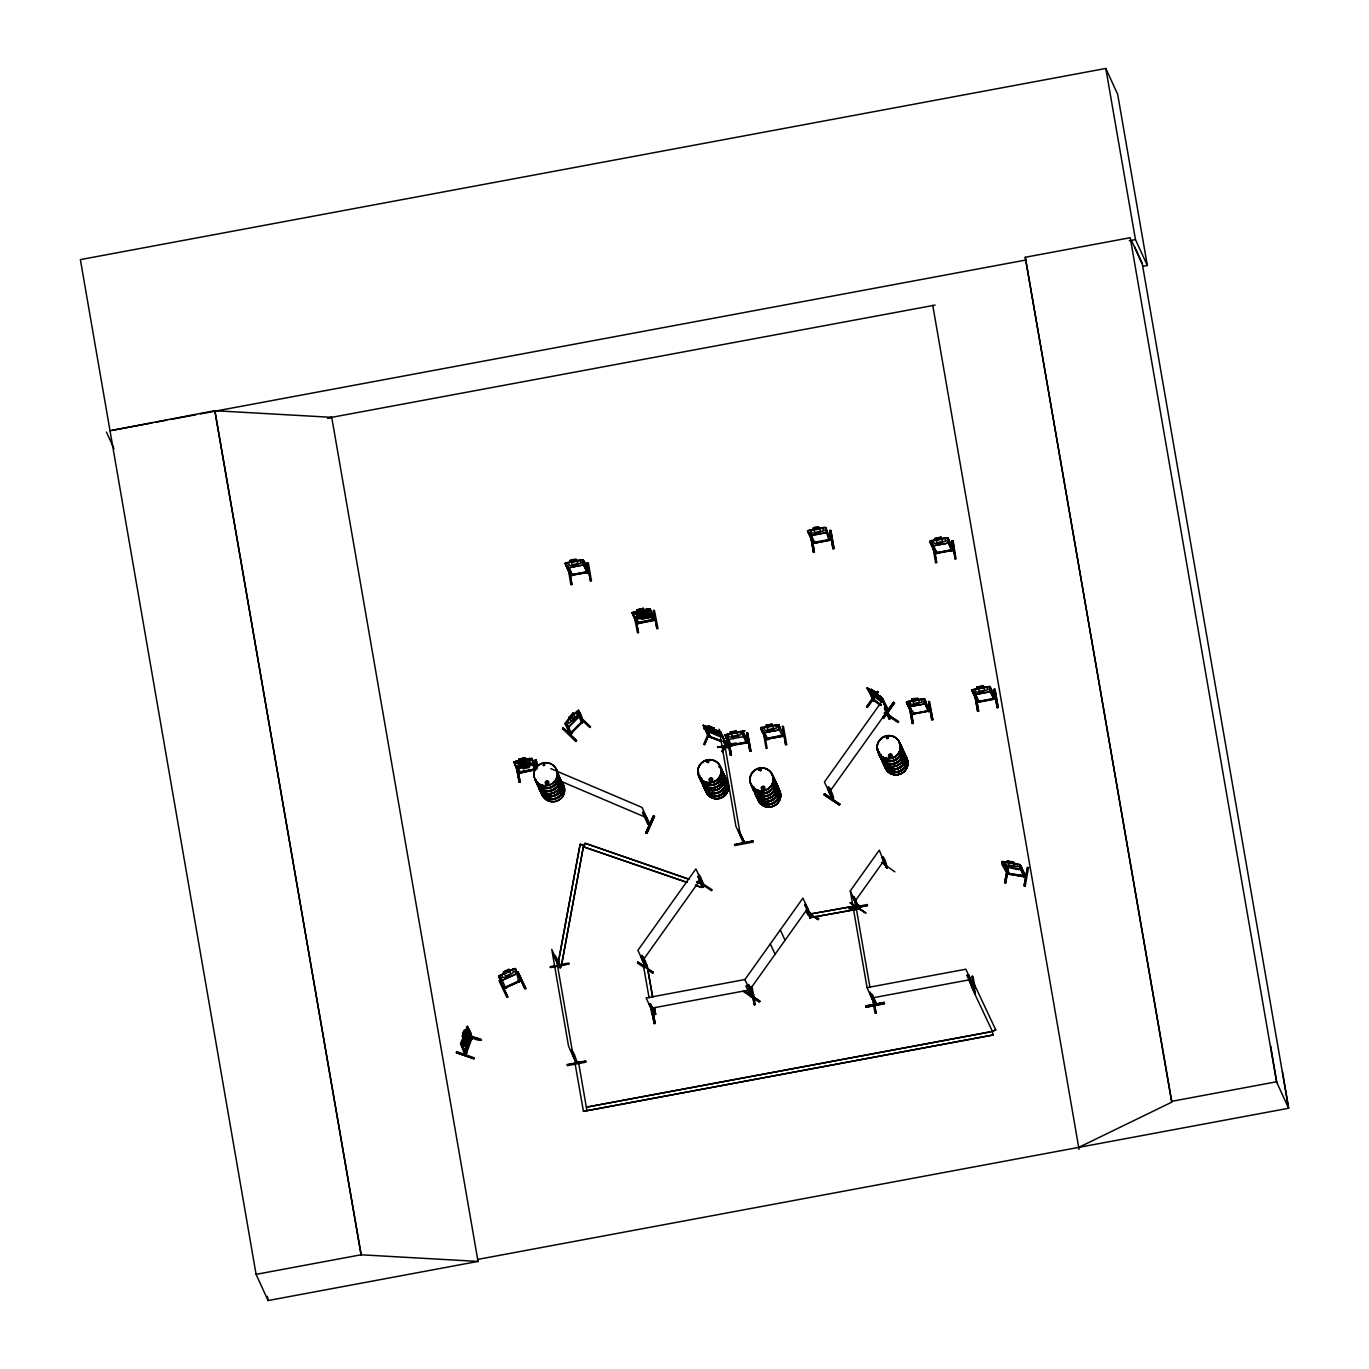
<?xml version="1.0" encoding="UTF-8"?>
<svg xmlns="http://www.w3.org/2000/svg" width="1369" height="1369" viewBox="0 0 1369 1369"><rect width="100%" height="100%" fill="white"/><g stroke="black" fill="none" stroke-linecap="round" stroke-linejoin="round"><path stroke-width="1.5" d="M559.168 965.898C563.018 964.905 545.923 942.437 559.699 967.695C557.115 963.947 562.163 968.961 559.51 967.318M575.938 1062.669L575.63 1060.872L576.674 1061.026M576.332 1060.684L576.794 1062.276M727.658 746.875L726.905 747.714L726.511 745.403M743.145 841.285C745.01 840.925 731.405 816.814 743.846 840.96M858.842 908.451L857.815 908.657L858.722 908.879M857.969 908.759L858.928 908.862M874.192 1002.108L875.167 1002.707L871.813 995.503M465.871 1038.797L466.093 1038.113M463.92 1049.527L465.374 1048.894L470.166 1035.683L470.166 1032.294M470.696 1036.846L470.885 1033.509L467.462 1026.374L466.299 1027.999M471.09 1033.578C467.154 1041.484 495.954 1042.117 471.09 1037.035M468.814 1033.133L468.848 1029.745M850.371 902.719L865.807 912.986L856.994 907.596M515.891 970.005L514.624 971.306C519.587 975.258 516.763 984.893 520.648 979.913M456.356 1052.727L456.63 1051.546L474.341 1057.843L473.965 1058.819L456.356 1052.727L473.965 1058.767M872.772 700.209L874.415 701.116L868.494 689.172M886.137 708.92L888.43 709.707L882.115 698.395L886.393 709.433M886.701 708.663L888.173 709.193M468.934 1039.499L469.499 1035.597L468.42 1033.219L467.171 1035.666L465.734 1032.876L463.834 1038.695M649.128 998.001L643.516 966.138L647.109 965.47L646.065 967.37M646.852 965.607C647.417 968.858 645.569 963.862 647.024 965.556M704.111 886.205C693.741 856.908 700.141 893.067 704.162 885.777C704.077 888.43 700.723 886.479 703.341 885.195M466.555 1052.983C463.526 1055.636 464.023 1050.93 460.549 1044.153L461.747 1042.784L463.321 1046.241M472.459 1037.634L471.809 1039.208L470.816 1038.404L465.289 1054.524L466.435 1052.71M472.288 1037.257L465.905 1054.729L466.47 1052.744M470.885 1038.575L471.963 1039.105L471.107 1039.02M466.812 1035.717L467.411 1031.832L466.333 1029.454L465.066 1031.884L464.331 1030.309L464.912 1031.593M557.594 965.778L580.131 844.262L583.724 844.827L561.324 966.685L557.594 965.778L561.324 966.685M558.518 961.911L580.131 844.262M561.187 966.36L583.724 844.827M1002.125 861.905L1008.029 862.282L1007.447 860.998M1005.941 866.851C993.038 860.93 1018.194 871.608 1020.162 869.195L1021.702 868.066L1020.008 869.127M1008.645 866.44L1005.513 882.783M1005.685 882.851L1004.675 882.663L1007.806 866.474L1004.658 882.68L1005.685 882.851L1008.748 866.663M1007.362 872.96L1009.347 873.388L1007.379 874.158M1019.939 864.626L1025.621 877.05L1007.344 873.867L1009.483 873.662M1013.248 862.111L1007.225 860.93L1007.995 862.47L1005.154 862.402L1006.249 864.78L1009.74 866.303L1017.954 866.697L1016.876 864.318L1013.642 863.394L1013.094 861.922M1013.864 863.189L1013.282 861.922M1020.162 869.195L1005.975 866.663M1025.689 877.187L1023.636 876.468L1023.944 875.595L1025.946 876.451L1021 866.047L1019.221 866.406L1024.132 876.896M1023.807 876.844L1023.978 875.715L1025.775 876.074M1023.961 876.776L1020.915 869.229M1025.176 886.034L1024.063 885.657L1027.554 867.45L1028.632 867.809L1027.503 867.433L1024.166 885.88L1025.193 886.034L1028.53 867.775M467.65 1030.566L468.797 1028.923L462.363 1046.104M465.032 1040.97L463.27 1047.371L468.557 1031.85M461.37 1041.159L461.028 1043.554L467.462 1026.374M858.962 907.356L853.657 896.49L853.469 898.817L858.243 909.375M887.334 866.731L886.975 867.895L886.753 866.457M887.3 866.953C887.642 871.249 884.768 854.016 881.687 857.165L886.376 867.604L886.975 866.748M464.998 1053.89L465.888 1054.198M544.383 763.919L543.236 765.528M543.596 764.296L544.246 765.339M545.837 782.64L547.549 781.545M548.182 783.136L547.292 783.872M707.123 761.284L706.969 762.276M708.731 761.404L708.56 762.601L707.157 762.396M712.205 779.697L711.196 780.929M758.991 770.08L760.12 769.156L761.044 770.234M760.308 769.754L759.521 770.131L760.377 769.207M759.436 770.268L760.36 770.542L760.154 769.481M761.831 787.928L762.259 786.987M887.044 737.207L887.437 738.37L887.009 737.463M886.256 737.566L887.814 737.07L888.053 738.473M891.373 755.756L890.141 756.92M464.313 1039.755L463.475 1043.041L464.57 1045.437M463.937 1038.541L465.477 1046.703L466.983 1044.855M644.234 967.626L637.389 963.023L637.886 961.996L653.372 972.503L637.834 962.082M653.218 972.366L652.773 973.342L647.691 969.817M744.377 991.156L743.897 991.909L759.282 1002.194L759.778 1001.133L744.36 990.865L759.778 1001.133M759.761 1001.441L744.394 991.105M839.779 803.997L839.3 805.023L823.916 794.722L824.514 793.883M839.745 804.356L824.395 793.695L839.899 804.168M839.3 805.006L823.95 794.636M463.064 1037.223L462.174 1040.508L463.27 1042.887L464.81 1041.056M503.758 987.853C508.19 987.169 503.552 988.042 503.843 987.597M505.743 987.631L504.032 988.435M520.922 980.495L505.794 987.734M743.162 840.891L743.196 842.448M518.252 772.253L520.066 771.705L518.731 773.211L520.596 772.835L517.91 767.068M534.817 769.224L536.443 768.693M636.482 622.827L638.707 622.775L636.653 623.203M638.604 623.528L653.612 620.533L652.927 619.301L654.947 618.993M578.916 716.483L579.806 713.797M579.053 716.62L580.097 713.814M568.991 726.631L566.817 726.717L568.939 726.819L579.446 715.919L568.939 719.307M571.523 733.356C564.593 736.436 583.143 723.756 582.818 720.539M581.722 722.062C584.323 722.319 579.087 706.746 577.359 712.325L582.321 722.627L581.551 721.668M653.304 1013.659C659.071 1012.324 650.207 1015.849 655.648 1014.275M783.907 735.581C780.142 738.25 783.342 733.356 783.547 735.221M750.588 995.947L747.56 988.863M874.209 1003.34L876.434 1003.323M570.103 574.775L571.951 574.261L572.447 575.391L570.462 575.87L565.722 564.747M580.815 559.887L583.228 559.87C589.252 566.698 584.255 575.356 588.807 571.694M812.638 542.466L814.606 542.432M812.81 542.843L814.504 542.124L812.998 543.561L807.522 530.967L809.37 530.179M826.397 529.05L824.84 529.991C829.597 536.751 826.859 541.422 831.342 539.386L813.186 543.493M934.805 552.7C940.178 552.939 934.137 551.365 933.675 545.82M934.976 553.076L951.814 549.842L948.477 543.065M951.438 550.013L953.509 549.636M911.48 713.591C918.051 714.396 908.297 709.193 908.879 703.871L907.219 704.179L908.776 703.238M911.651 713.968L928.165 710.785M976.833 701.407L978.818 700.928L978.972 702.057L974.232 691.687L972.452 691.379M977.004 701.784L993.843 698.549M467.856 1030.515L462.808 1043.811M466.983 1035.597L469.327 1030.087M465.34 1049.082L470.234 1035.597M470.953 1036.812L466.059 1050.297L464.844 1050.793M464.331 1030.309L462.192 1036.025C463.184 1039.738 462.003 1031.233 464.536 1030.378M466.966 1028.855C467.513 1024.423 465.614 1031.182 468.557 1032.312M461.747 1042.784L460.549 1044.153M464.348 1040.029L466.35 1034.69L465.255 1032.312L463.252 1037.651L465.152 1041.176M465.819 1052.487L470.919 1038.934M480.878 1040.406L481.238 1039.447L469.447 1035.443M685.561 882.03L584.067 847L585.179 843.287L688.675 879.001M695.503 885.469L701.476 887.54L702.605 883.826L696.633 881.756M562.556 728.838L563.207 727.88L576.503 740.646L575.87 741.604L562.608 728.736L563.172 727.897L576.606 740.869M703.358 725.365L704.967 725.878L703.358 725.365L708.013 736.128M714.327 729.352C737.754 739.482 692.748 720.744 705.172 726.717L709.912 737.087L710.169 736.077M704.864 725.81L709.022 727.264L708.44 725.981M708.235 725.878L713.916 728.12L708.235 725.878L708.954 727.452L706.301 726.751L707.397 729.129L718.366 733.476L717.288 731.097L714.242 729.54M707.243 730.738L720.59 736.009M710.323 731.337L704.641 744.668L703.683 744.291L709.433 730.96M704.47 744.565L710.237 731.114M708.492 736.625L721.754 740.851M709.741 736.693L708.509 735.444M708.184 736.077L710.34 736.556L705.411 726.118M707.294 730.943C694.973 722.627 717.082 737.172 720.505 736.197L706.661 730.55L718.177 730.841M719.238 731.576L720.796 732.193L718.982 732.175M727.059 747.799L721.942 735.512L720.436 735.923M727.863 738.25L721.942 751.513M725.262 746.122L727.692 740.407M721.857 751.29L722.918 751.889L727.778 740.458M720.248 732.432L718.075 731.132M645.193 966.617L646.322 965.248M704.025 886.154L695.897 868.904L637.886 950.343L645.381 966.428M645.946 967.524C637.218 952.91 642.694 951.369 646.835 965.812M703.461 885.041L702.4 886.376M703.906 885.64L702.348 886.496M890.517 717.065L888.909 718.263L889.867 717.356L882.423 700.586L824.429 782.007L832.472 799.205C836.048 795.509 829.238 798.486 832.78 798.931M833.533 797.87L832.592 799.051C823.419 783.376 829.717 784.283 833.396 797.288M753.395 994.544L751.855 995.485L752.95 993.945M751.975 995.588L752.693 993.997L753.532 994.459M888.755 718.246L889.884 716.877M890.637 717.869L889.61 719.17L888.943 718.041M890.552 717.818L885.298 706.883L884.34 708.269L888.96 718.793L890.586 717.613L889.61 718.999L888.789 718.417M808.908 915.211L809.678 916.152L810.722 914.783M647.982 824.309C632.341 793.079 656.127 831.873 647.537 823.608M646.852 833.362L654.485 816.335L646.87 833.396L645.826 832.78L653.475 815.753L654.519 816.369M645.86 832.797L653.561 815.804L645.928 832.814M466.264 1034.399L467.496 1031.952M809.849 914.047L808.737 915.331L810.602 915.057M544.879 765.134L543.476 765.596M707.465 761.267L707.978 762.328L708.03 761.164M759.076 770.285L760.873 770.422M760.856 770.73L760.548 769.361M887.095 738.319L886.684 737.446L887.249 738.319M887.625 738.182L887.317 737.292M889.405 755.192L888.994 755.585M891.236 756.424L891.407 755.123M465.46 1052.693L461.131 1042.579M518.44 772.219L536.682 768.83M520.425 772.458L518.56 772.835M520.357 772.955L520.288 771.825M636.688 622.792L638.279 622.382L638.638 623.443L636.79 623.836L631.982 612.627L638.057 610.916M638.741 623.562L638.536 622.399L652.945 619.524M653.201 620.003L654.724 619.883M636.807 623.408L655.238 619.986L650.138 608.846L647.742 608.897L650.172 609.034C646.134 609.376 652.209 623.751 654.741 619.028M731.645 745.917L731.183 744.685M731.2 744.77L746.687 743.145L746.225 741.912L748.141 741.912M748.159 742.255L730.019 746.156L725.159 735.17L726.819 734.845M781.802 735.461L767.41 738.233C768.454 740.561 762.892 739.174 767.102 738.935M782.11 735.701L777.472 725.946L779.029 725.005M767.119 739.02L784.095 735.974L778.79 724.697L772.356 725.69L775.59 725.553L776.685 727.949L768.454 730.67L764.963 730.259L763.868 727.88L766.708 726.853M654.399 1007.533L654.947 1013.248M752.591 995.793L750.794 996.221M874.397 1003.289C878.932 1002.159 873.952 1005.479 874.517 1003.922M874.586 1003.682L869.828 993.295M969.235 980.204L971.442 985.868M966.942 975.207L968.619 974.882L967.062 975.84L971.802 986.21L973.496 985.475M565.842 565.363L567.502 565.055L572.276 575.014M588.499 572.054L572.328 575.117M588.91 572.328L570.479 575.425M814.812 542.706L814.709 542.073M825.558 527.63L831.086 540.19M934.993 552.665L935.506 553.829L937.063 553.487M936.978 552.956L934.993 553.418M911.686 713.557L911.994 714.721L913.739 714.361M913.653 713.831L911.668 714.293L930.116 710.768L913.705 713.933M977.021 701.373L977.534 702.537L979.075 702.177M978.989 701.647L977.004 702.126M995.349 697.95C990.762 700.74 997.214 699.576 989.941 686.502L983.472 687.272M515.565 974.215L516.969 971.836L524.875 988.897L525.833 988.452L517.995 971.802L517.037 972.264M515.719 974.198L502.474 980.204L515.719 974.198L517.037 972.007M576.743 711.572L578.522 710.374L573.953 714.276L573.217 712.855L565.26 723.294L570.531 734.486M569.761 733.527L571.506 733.014M569.932 733.904L582.852 721.052M566.304 722.541L565.106 723.739L570.188 734.691L571.677 733.39M582.03 722.336L583.451 721.36M582.39 722.695L583.468 721.531M858.893 909.256L854.188 896.849M887.18 867.912L882.714 856.823M858.414 907.63L858.021 906.449M641.308 956.999L642.283 955.613M698.327 876.947L699.302 875.561M697.694 881.448L711.589 890.74L712.188 889.884L698.447 880.78M827.834 788.681L828.81 787.295M889.508 719.153L884.87 708.629L885.846 707.243M828.279 786.935C832.301 787.723 831.359 802.046 833.139 797.134M832.301 798.829L833.036 797.306M884.22 713.112L898.132 722.421L898.731 721.566L884.99 712.462M804.835 905.799C803.997 899.69 808.839 918.907 809.695 915.741M752.026 995.862L753.121 994.322M750.948 996.307L753.532 994.835L750.537 989.102M809.592 916.169C811.458 913.517 807.18 918.531 806.598 910.436M805.691 911.292L818.097 919.592L818.696 918.736L815.274 916.443M642.643 960.713L700.637 879.274M882.509 701.476L883.912 701.339L882.646 701.595C880.421 703.837 856.994 680.427 872.275 690.797M868.716 691.277L870.941 693.638M872.087 690.643L871.505 689.36L876.519 692.765M870.838 693.604L882.646 701.595M878.333 692.064L877.478 691.482L866.611 706.746L867.467 707.328L878.333 692.064L867.244 707.157M877.546 691.499L866.663 706.78M881.106 705.463L873.011 698.994L881.482 704.932M874.261 701.014L874.363 699.918M886.599 709.484L882.064 697.968L876.964 693.98M882.338 697.899L880.318 696.239M883.501 699.337L881.739 698.926M829.169 792.377L893.598 702.263L894.505 703.016L883.638 718.297L882.902 717.767L893.598 702.263L882.783 717.715M883.604 718.263L894.505 703.016M653.68 1014.309L646.151 997.967L744.924 979.537L802.936 898.115L810.499 914.235M807.676 908.486L749.682 989.924L650.891 1008.337M874.5 1004.333L867.056 987.631L850.286 890.877L879.292 850.166L886.376 867.604M884.032 860.536L855.043 901.247L869.982 987.477M569.726 718.52L567.741 721.121L568.837 723.499L575.579 718.297L577.29 715.097L576.195 712.719L573.816 714.464L573.098 713.044M1007.464 873.422L1023.772 875.835M898.047 722.165L884.425 712.958M818.645 918.787L815.222 916.494M559.391 966.069L551.758 949.384L568.529 1046.138L576.195 1063.011C564.233 1035.974 578.762 1059.555 575.545 1061.026M560.332 967.575L559.87 965.556M857.867 907.63L858.739 907.39M858.859 909.067L858.26 906.757M874.346 1002.741L875.031 1002.142M633.145 615.417L634.771 613.534M633.351 615.383L634.805 613.723L648.735 610.814M514.864 764.655L516.37 762.944L530.573 759.983L533.02 760.856M514.915 764.86L516.524 762.961M650.087 614.151L651.712 612.268M531.839 763.577L533.294 761.934M742.939 736.471L744.394 734.828M742.973 736.659L744.599 734.794M778.687 729.797L780.142 728.171M762.157 731.731L764.775 732.757L778.893 730.002L780.347 728.137M583.126 564.952L584.58 563.326M583.16 565.14L584.82 563.498M825.695 532.832L827.355 531.189M947.861 543.082L949.487 541.234L948.015 543.099L933.761 545.752L948.015 543.099M924.537 703.957L926.18 702.126L924.605 698.686L918.137 699.456M924.708 703.974L910.402 706.438L924.708 703.974L926.18 702.126M646.151 966.942L645.244 966.788M809.575 914.098L808.839 915.159M750.708 996.581L750.571 995.366L752.659 995.793M710.083 779.132L711.401 778.704L710.169 778.756M762.978 789.263L764.176 787.723M887.951 738.387L886.65 738.627M889.251 755.055L890.415 754.507M571.078 732.501L581.38 722.13M570.325 734.554L583.28 720.984M576.503 740.646L563.104 728.257M589.765 727.315L590.604 726.785L580.182 716.894M569.145 717.253L573.235 713.198M576.777 711.469L565.26 723.294L567.108 726.699M569.932 718.947L574.022 714.892L575.134 717.305L571.01 721.326L569.966 718.982M520.066 781.973L517.277 767.752M727.11 737.018L730.379 755.14L731.405 754.952L728.65 740.68M813.494 552.374L810.688 536.254L813.408 552.426L814.435 552.22L811.201 533.876L814.298 552.015M933.59 546.163L936.601 562.471L935.575 562.659L932.854 546.488M913.106 723.345L912.25 723.534L909.102 705.394L912.336 723.499M589.971 727.367L578.112 716.021M1007.498 873.08L1002.159 861.717M1009.141 874.415L1004.47 863.993L1002.793 863.719L1004.589 863.36M1025.552 877.101L1023.841 876.468M500.284 975.036L498.607 976.319L503.929 988.589M498.881 976.439L513.307 969.081L509.679 970.775L509.011 969.32L503.416 971.956L503.997 973.239M576.674 1062.498L576.041 1062.926M504.066 988.059L520.819 980.29M858.534 907.921L858.158 906.466L857.987 909.033M544.178 765.168L543.39 764.689M707.243 761.078L708.697 761.181M762.293 787.072L763.543 786.833M889.491 754.815L891.185 755.089M499.719 980.375L507.796 996.923L506.855 997.368L499.086 980.683L499.873 980.084L507.796 996.923M702.913 887.112L702.434 887.129M752.71 996.307L744.924 979.537M701.458 781.237L701.527 781.22A11.722 11.414 -24.6 0 1 701.458 778.157A11.791 11.482 -24.6 0 0 701.527 781.203M725.861 779.817A11.722 11.414 -24.6 0 1 721.737 797.648A11.791 11.482 -24.6 0 1 705.309 789.468L705.257 789.365A11.791 11.482 -24.6 0 0 721.737 797.597A11.791 11.482 -24.6 0 0 725.929 779.765M753.48 789.588L753.652 789.537A11.722 11.414 -24.6 0 1 753.583 786.473M757.314 797.716L757.382 797.682A11.722 11.414 -24.6 0 0 773.793 805.793A11.722 11.414 -24.6 0 0 777.917 787.962A11.791 11.482 -24.6 0 1 773.896 806.016A11.791 11.482 -24.6 0 1 757.433 797.785L757.433 797.785A11.722 11.414 -24.6 0 0 773.861 805.965A11.722 11.414 -24.6 0 0 777.986 788.133A11.791 11.482 -24.6 0 1 773.844 805.913A11.791 11.482 -24.6 0 1 757.382 797.682M880.729 754.268A11.791 11.482 -24.6 0 0 895.874 766.075A11.791 11.482 -24.6 0 0 901.452 747.577A11.722 11.414 -24.6 0 1 897.26 765.391A11.722 11.414 -24.6 0 1 880.883 757.211L880.883 757.382M647.794 823.009L649.881 824.189L647.965 822.94M523.506 768.659L522.89 767.188L523.317 768.745L529.375 767.479L528.537 765.99L531.36 764.946L530.265 762.55L521.127 763.337L518.577 765.014L519.655 767.393L522.89 767.188L518.817 768.283L534.594 764.278L528.759 765.99M873.097 699.422L869.298 690.9M518.783 772.989L513.734 762.054L515.651 762.499L513.734 762.054L519.809 760.343L519.227 759.059M513.786 762.242L515.497 761.386M740.612 731.405C760.325 728.222 707.79 738.353 730.721 733.51M760.634 728.496L762.43 727.487L760.634 728.496L762.191 731.919M1078.704 1147.393L1171.881 1102.113L1025.261 257.269L1130.229 237.71L1276.507 1081.784L1288.623 1108.257L477.678 1259.429L478.021 1261.414L268.084 1300.55L256.089 1274.351L80.377 259.614L1105.81 68.45L1117.686 94.375L1147.342 265.518L1143.132 266.305M576.76 560.64L580.901 560.024L564.986 563.275L570.479 575.117M565.243 563.463L566.869 562.693M809.404 530.385L807.522 530.967M953.081 550.15L935.284 553.675L929.722 541.422L931.536 540.43M929.945 541.388L945.603 537.966L941.461 538.582M911.857 714.242L906.415 702.297L924.434 698.943M906.62 702.28L908.246 701.51M977.209 702.057L971.716 689.908L977.808 688.333M971.75 690.113L989.941 686.502M509.097 969.509L503.416 971.956M504.203 973.188L500.267 975.207M500.712 977.141L499.172 977.86L500.986 977.723L505.743 988.093M505.52 987.152L518.8 980.906M503.843 988.521L520.922 980.957C521.024 978.732 517.516 980.974 519.604 981.676M971.425 986.809L974.745 985.235L995.776 1029.916L992.457 1031.473L971.562 987.117L974.745 985.235M655.118 619.37L653.304 619.678L650.874 614.561M730.088 745.403L746.516 742.135M729.917 745.848L731.611 745.575M746.533 742.238L743.179 735.444M748.073 742.409L746.362 742.665M653.834 1013.864L655.443 1014.309L655.357 1013.265M973.376 984.841L971.682 984.978L972.024 986.262M973.41 985.629L971.665 985.988M466.093 1050.109L464.639 1050.725L461.113 1043.383M572.191 575.168L570.291 575.476M587.113 571.917L583.776 565.123M814.452 542.98L831.188 539.797M831.359 540.173L829.409 539.985M929.945 711.401C930.441 707.533 926.3 713.608 929.756 710.922M979.04 701.767L995.366 698.738M463.869 1046.292L462.397 1046.909L463.834 1046.481M519.844 760.531L517.02 761.592L518.098 763.97L527.236 763.183L529.803 761.54L528.708 759.162L525.491 759.367L524.875 757.896M471.603 1037.48L466.949 1027.075M730.943 733.51L728.103 734.537L729.198 736.916L732.706 737.343L740.92 734.605L739.842 732.227L736.608 732.398L736.163 730.841L730.105 732.039L733.288 738.627M517.191 972.161L524.875 988.64M517.91 971.836L525.799 988.435M637.013 622.929L654.844 619.353M546.898 781.494L546.026 782.982M707.927 761.232L707.26 761.797M711.469 780.741L709.929 780.09M762.944 786.987L762.105 788.544M520.049 781.785L519.227 782.195L516.079 766.127M519.245 782.161L520.152 781.767M730.396 755.123L727.179 736.984M762.944 730.31L766.127 748.484L767.153 748.278L764.107 732.141M651.233 1007.498L654.125 1023.618L655.152 1023.413L652.157 1007.088M871.865 995.126L875.048 1013.282L876.074 1013.077L873.439 998.463M876.074 1013.077L872.549 994.989M935.592 562.642L936.447 562.437M913.14 723.311L909.923 705.035L913.294 723.345M977.62 711.332L974.882 695.195M887.779 710.254L886.359 709.193L888.036 710.34L882.184 697.814M513.17 968.978L515.497 968.602L513.255 969.149M560.811 779.936A11.791 11.482 -24.6 0 1 551.194 793.421A11.722 11.414 -24.6 0 1 537.692 784.163L537.709 784.334A11.791 11.482 -24.6 0 0 551.296 793.644A11.791 11.482 -24.6 0 0 560.914 780.142M651.268 611.43L648.82 610.54L634.617 613.517M637.133 618.788C627.19 619.507 662.562 613.825 646.818 616.769M641.565 619.301C661.603 615.194 637.098 619.763 637.03 618.651M643.293 608.366L637.287 609.821L643.293 608.366L643.926 609.838M643.704 609.735L647.845 609.034L632.016 612.816L633.898 613.072L631.982 612.627M648.632 610.009L650.138 608.846M656.949 628.713L653.355 610.42L654.433 610.437L657.976 628.491L656.846 628.491L653.646 610.574M636.037 617.128L650.258 614.168M635.746 618.497L638.484 632.546L637.458 632.769L634.001 614.647M519.621 760.531L519.005 759.059L525.046 757.81L525.679 759.282M519.039 759.265L525.046 757.81M525.456 759.162L532.045 759.093L529.495 758.323M515.6 761.421L529.529 758.529M536.734 768.112L535.074 759.863L536.186 759.863L537.367 765.887L536.152 759.846M536.272 768.317L535.039 769.481M520.34 771.928L534.697 768.95M536.477 769.31L520.237 773.109M535.176 769.481L536.46 769.224M518.731 773.211L534.937 769.857M766.452 726.648L765.87 725.382L771.928 724.184L772.51 725.45M765.904 725.57L771.928 724.184M766.674 726.648L762.345 727.658L778.79 724.697M731.149 733.938L736.796 732.826M766.897 727.281L772.561 726.152M732.227 736.317L737.891 735.204M767.992 729.66L773.656 728.548M762.362 731.679L764.741 732.552L778.893 730.002M858.5 908.023L853.708 897.534M721.976 735.598L727.504 746.019M762.704 728.804C756.92 720.368 771.243 746.892 767.29 738.045C766.024 737.754 764.843 738.627 765.99 739.551M722.267 737.241L722.627 735.478M750.896 751.17L747.577 733.048L750.931 751.187L749.904 751.376L746.653 733.031M746.55 733.048L747.662 733.065M782.298 726.374L783.427 726.391L786.696 744.514L785.566 744.496L782.64 726.511M717.664 747.286L736.077 742.922L736.265 743.932L717.664 747.286L746.037 742.135M765.665 738.866L783.564 735.324M765.784 739.5L783.889 736.009M785.566 744.496L786.662 744.496M744.12 841.986L738.456 830.709M743.692 840.498L743.264 842.568L744.291 842.38M734.64 844.861L753.001 840.891L753.275 842.072L734.759 845.529L734.503 844.416L753.104 841.062M853.469 898.817L853.811 897.054M554.941 957.325L560.366 967.763M857.011 906.552L867.279 904.515L867.467 905.525L857.918 907.544L858.226 909.187M867.416 905.32L848.866 908.862L867.467 905.525M554.359 965.795L550.252 966.651L550.441 967.592L568.939 964.033L568.751 963.023L560.537 964.666M550.321 967.284L568.819 963.708M747.286 985.492L746.139 986.176L748.792 984.465L753.583 995.092M752.385 996.341L750.777 996.666L746.139 986.176M754.336 1004.932L755.363 1004.726L751.992 986.604L751.016 986.587L754.233 1004.709L751.307 986.724M870.29 992.166C868.237 992.166 877.957 1009.74 874.945 1002.211M869.948 993.928L871.608 993.603L876.365 1003.973L876.006 1002.912M576.811 1062.686L571.13 1050.81M971.699 985.064L973.667 985.851L968.619 974.882M865.704 1006.044L884.203 1002.433L865.704 1006.044L865.978 1007.225L884.477 1003.648L884.203 1002.433M971.699 985.577L973.154 985.201M865.721 1006.147L884.306 1002.775M567.296 1064.945L585.675 1060.941L585.949 1062.173L567.416 1065.63L567.177 1064.517L585.778 1061.283M884.46 1003.614L865.978 1007.208M972.23 976.405L975.395 994.527M110.033 430.756L214.779 410.7L361.057 1254.791L478.021 1261.414L331.743 417.34L327.533 418.127L935.078 305.099M112.138 430.362L152.027 422.935M156.22 422.148L166.71 420.18M170.92 419.41L196.109 414.704M200.302 413.934L1025.946 260.007M1129.271 240.756L1135.466 239.592L1147.342 265.518M570.274 560.417L571.113 561.889L568.272 562.881L569.367 565.26L572.875 565.722L581.106 563.07L580.028 560.691L576.794 560.845C577.051 556.396 561.94 563.754 576.349 559.288L576.931 560.554M582.184 561.666L583.861 561.358L582.304 562.3L587.25 572.738M587.181 562.727L588.311 562.745L591.459 580.884L590.433 581.089L587.233 562.71L590.587 581.021M813.614 529.392C797.511 532.524 834.885 525.576 819.295 528.331M571.917 574.655L586.616 571.814M809.935 532.13L808.377 533.071L810.037 532.746L814.983 543.082L812.946 543.065M830.846 530.436L829.717 530.419L832.968 548.781L833.995 548.575L830.846 530.436L833.961 548.558M811.68 535.245L825.661 532.644L827.116 531.035L825.593 527.818M571.9 584.529L568.974 568.203L571.9 584.529L570.873 584.717L568.152 568.563M814.743 542.192L829.152 539.506M813.118 543.442L831.257 540.053L830.966 539.044L829.34 539.283L829.392 540.396M832.968 548.781L829.973 530.573M941.051 537.213L935.01 538.547L941.051 537.213L941.632 538.496M935.78 539.626L931.45 540.601M932.101 542.364L930.526 543.305L932.203 542.997L936.961 553.367M955.134 559.014L951.934 540.652L955.374 558.946L953.012 540.669L956.058 558.809L955.134 558.792M953.012 540.687L951.883 540.652M937.029 553.059L953.611 550.27L947.93 537.812L945.5 537.812M953.337 549.26C951.13 547.994 950.719 552.237 953.235 550.424M911.651 699.234L917.743 698.104C921.32 700.432 908.982 696.359 912.507 700.706L909.649 701.698L910.744 704.077L914.252 704.539L922.501 701.886L921.405 699.508L918.171 699.645M977.586 688.333L977.004 687.05L983.079 685.92L983.695 687.392L982.891 685.989M977.038 687.255L983.079 685.92M912.456 700.517L908.092 701.287M928.918 701.681L932.837 719.7L931.707 719.683L928.815 701.681M995.006 689.36L993.911 689.36L995.041 689.377L998.189 707.516L997.162 707.482M930.184 710.511L928.37 710.785L924.366 702.211M993.466 698.72L977.192 701.749L971.716 689.908M994.955 697.933L995.434 698.994L977.175 702.502M975.395 692.817L978.63 711.161L977.603 711.367L974.796 695.23M858.654 904.995L859.424 908.845L809.883 917.726L809.267 914.201L858.808 905.32M809.267 914.201L852.63 906.466M809.883 917.726L859.424 908.845M655.494 1013.847L651.884 1014.515L655.648 1014.155L654.553 1007.858M867.056 987.631L965.847 969.218L973.479 985.885M970.587 979.588L871.813 998.001L871.078 993.791M574.912 1062.652L578.659 1062.31L574.912 1062.652L583.451 1111.354L993.055 1034.998L992.303 1031.148L995.776 1029.916M588.533 1106.768L990.352 1031.867M1025.261 257.269L1171.539 1101.361L1276.507 1081.784M256.089 1274.351L361.057 1254.791M701.493 781.323L701.578 781.305A11.722 11.414 -24.6 0 1 701.527 778.311M884.768 765.63A11.773 11.465 -24.6 0 1 882.115 757.262A11.739 11.448 -24.6 0 0 884.785 765.613L884.579 765.442A11.791 11.482 -24.6 0 0 901.042 773.656A11.791 11.482 -24.6 0 0 905.183 755.739M810.02 914.424L805.28 904.053M746.789 733.185L749.904 751.376M998.087 707.516L994.938 689.377M997.299 707.653L993.945 689.343L997.145 707.722M932.802 719.683L929.602 701.544L928.558 701.544L931.81 719.889M1003.785 861.58C997.111 859.219 1009.381 877.187 1007.738 873.405L1025.415 875.818M983.507 687.478L986.741 687.324L987.836 689.719L979.588 692.355L976.097 691.91L975.002 689.514L977.842 688.521L977.004 687.05M1008.816 874.141L1023.653 876.468M535.347 769.857L532.763 764.621M518.885 768.214L516.438 768.077L518.817 768.283M746.67 743.042L741.724 732.62L743.281 731.662M655.118 1013.625L653.663 1014.001L648.923 1003.631L650.703 1003.939L655.443 1014.309M952.927 549.226L953.423 550.304L947.724 537.863M953.098 549.602L935.181 553.042L929.722 541.422M951.814 550.663L947.006 540.242L948.563 539.3M588.396 571.677L572.122 574.638M571.763 574.364L572.259 575.425M993.98 699.371L989.017 688.932L990.591 687.991M929.602 710.117L930.099 711.178L924.4 698.755M929.773 710.494L911.857 713.933L906.415 702.297M928.49 711.538L923.681 701.116L925.239 700.175M945.551 538.017L947.93 537.812M580.85 560.075L583.228 559.87M214.779 410.7L331.743 417.34M580.268 844.587L583.861 845.152M1007.413 861.204L1013.06 862.128M1013.676 863.206L1019.905 864.814M1003.631 861.717L1020.127 864.626L1021.668 868.254M500.352 979.656L502.594 980.101M502.68 980.272L500.25 979.93M763.235 786.97L764.227 787.859L763.508 786.747M547.035 783.872L546.094 783.462M782.503 726.511L785.669 744.719M581.979 722.849L579.275 717.082M727.161 745.284L719.101 729.301L735.855 826.055L743.264 842.568M466.316 1034.16L467.034 1035.375M688.812 879.326L585.179 843.287M696.787 882.081L700.757 883.45M687.392 882.406L584.067 847M695.366 885.144L701.339 887.215M651.319 611.618L648.82 610.54M636.174 617.043L633.556 616.05M533.071 761.044L530.624 760.171M515.548 765.63L517.927 766.486M515.343 765.665L517.79 766.554L532.011 763.594L533.465 761.694M726.391 738.387L729.027 739.414L743.127 736.676M726.443 738.593L728.856 739.294M931.468 544.588L933.846 545.495M933.88 545.683L931.296 544.828M811.714 535.45L809.096 534.389L811.595 535.519L825.866 532.849M569.179 567.741L566.561 566.698L569.059 567.827L583.297 564.969L569.025 567.622L572.447 575.391M908.143 705.48L910.522 706.37M910.556 706.558L907.972 705.719M1025.398 875.903L1025.398 877.204M707.362 730.755L718.571 735.187M708.612 735.872L721.891 741.125M709.963 736.881L721.514 741.45M708.355 736.454L721.634 741.707M723.739 742.546L725.296 743.162L720.197 732.039M643.139 813.682L644.679 814.333M649.676 824.035L648.153 823.471L643.396 813.1M647.742 823.762L649.522 824.84L649.385 823.573M649.436 824.703L647.811 823.933L648.239 822.991M550.783 768.608L642.061 807.436L649.693 824.121M561.358 781.459L646.818 817.806M867.142 687.854L880.25 696.427M761.814 788.168L762.362 789.057M710.545 780.878L709.895 779.954M726.734 747.337L726.391 745.626M806.05 911.326L818.097 919.592M647.058 966.069L641.753 955.254M881.533 862.487L894.864 871.848M850.389 902.65L853.777 905.012M857.216 907.236L865.807 912.986M850.166 903.01L853.572 905.371M871.386 689.531L876.4 692.936M872.737 699.953L879.514 704.573M505.383 986.981L505.914 988.007M876.844 694.151L880.643 698.652L870.924 692.064L869.828 689.685L872.156 690.969L871.505 689.36M730.019 746.156L724.834 734.965M874.688 1004.298L870.41 993.962M752.283 995.212L750.931 996.221M578.043 716.175L589.868 727.521M565.106 723.739L566.766 722.986L571.523 733.63M579.224 716.603L568.939 726.819M569.418 718.485L569.008 717.116M872.703 699.781L867.261 687.683M534.834 769.549L532.644 764.005M712.017 779.269L712.12 779.817M1134.661 246.95L1142.225 263.481M1131.958 241.492L1142.345 264.166L1288.623 1108.257L1282.411 1071.516M940.879 537.298L941.496 538.77L944.73 538.633L945.808 541.012L937.577 543.664L934.069 543.202L932.974 540.823L935.814 539.831L934.976 538.359M989.753 686.571L995.434 698.994M989.701 690.027L993.654 698.669M975.703 694.528L978.63 701.818M978.63 711.161L975.258 692.851M1012.153 862.179L1008.508 861.58M1009.347 873.388L1005.376 865.088M928.233 711.521L927.96 710.511M911.686 699.422L912.25 700.5M818.713 527.065L819.518 528.451M813.032 528.109L813.648 529.581L810.807 530.573L811.903 532.969L815.411 533.414L823.642 530.778L822.564 528.383L819.329 528.537C819.62 525.011 810.67 527.801 813.391 529.392M807.744 530.95L809.336 534.543M876.382 692.697L877.101 694.049L876.263 692.868M875.51 692.509L872.703 690.9M872.258 695.298L874.637 700.483M992.457 1031.473L586.428 1107.162M975.139 994.373L972.024 976.251L973.017 976.285L975.19 988.35M993.055 1034.998L583.451 1111.354M778.585 724.766L780.193 728.359M853.657 896.49L859.013 908.845M850.286 890.877L857.867 907.767M771.74 724.252L774.7 730.841M765.87 725.382L769.036 731.953M764.963 733.356L767.633 739.14M760.599 728.308L766.007 739.654M873.781 997.984L876.554 1003.939M743.025 731.371C746.088 739.363 749.955 741.81 746.276 743.025M742.837 731.422L744.428 735.033M735.992 730.926L738.952 737.497M730.327 732.039L730.909 733.322M731.337 745.592L726.939 735.478L725.159 735.17M720.796 732.193L727.658 747.474L727.589 746.002M713.916 728.12L714.413 729.574L713.745 728.086M703.854 725.502L708.817 735.855M703.546 725.45L705.103 728.838M649.95 608.897L655.049 620.037M643.122 608.452L643.738 609.924L646.955 609.735L648.05 612.114L639.836 614.938L636.345 614.544L635.25 612.165L638.091 611.104L637.458 609.633M647.623 618.035L646.767 616.563L649.608 615.502L648.512 613.124L639.374 613.911L636.807 615.571L637.903 617.967L641.12 617.744L641.753 619.216M637.235 609.633L637.834 610.899M780.296 929.893L785.036 940.263M636.14 617.624L638.827 623.408M632.187 612.593L634.925 618.788M638.484 632.546L635.644 618.275M770.319 943.891L775.076 954.261M583.023 559.938L588.721 572.362C589.577 570.377 585.573 571.164 587.044 572.67M570.497 560.417L571.078 561.701L566.749 562.659M565.209 563.258L566.766 566.663M697.796 876.588L702.964 887.471M578.385 710.237L579.943 713.951M578.248 710.408L583.314 721.771M572.601 714.122L569.983 716.74M655.152 1023.413L652.397 1009.141M531.891 758.272L535.895 767.102M531.702 758.323L536.015 767.735M513.94 762.02L516.678 768.214M586.89 1110.362L578.505 1061.985M515.411 968.413L520.922 980.957M518.748 980.803L519.193 981.761M508.84 969.457L509.508 970.912L512.519 970.022L513.597 972.401L506.034 977.192L502.765 977.5L501.687 975.122L504.288 973.376L503.621 971.922M505.041 987.049L505.64 988.35M498.795 976.251L500.438 979.828M503.57 987.939L504.014 988.897M469.516 1030.138L471.004 1033.749M467.274 1026.322L472.425 1037.907M470.132 1035.768L471.723 1039.225M464.211 1031.781L462.927 1035.204M465.426 1034.279L464.177 1037.736M464.912 1049.698L466.607 1053.394M460.925 1043.315L465.905 1054.729M106.457 432.142L114.038 448.673M576.417 1060.718L576.862 1062.481M744.069 841.114L744.137 842.602L743.897 840.737M535.262 760L536.973 768.026M517.396 767.718L520.254 781.973M516.147 766.092L519.296 782.144M740.715 731.542L736.796 732.312M728.77 740.629L731.405 754.952M739.089 830.589L739.397 832.232M717.578 746.55L717.767 747.508M752.471 995.177L752.574 996.221M651.302 1007.464L654.211 1023.567M555.284 955.562L555.592 957.205M571.763 1050.69L572.054 1052.316M1105.81 68.45L1135.466 239.592M932.751 305.287L1079.046 1149.378M933.709 546.128L936.601 562.471M913.551 713.198L913.636 714.242M809.421 914.526L810.02 918.051M723.842 739.671L740.612 836.425M652.722 997.334L647.109 965.47L652.585 997.008M650.07 1003.99L652.038 1014.84M556.516 959.755L573.286 1056.509M477.815 1259.412L478.157 1261.397M215.001 411.196L361.279 1255.27M267.366 1296.34L268.084 1300.55M1270.637 1045.813L1276.849 1082.554M536.391 781.802A11.927 11.619 -24.6 0 0 550.098 791.094A11.773 11.465 -24.6 0 0 559.733 777.626A11.739 11.448 -24.6 0 1 550.133 791.077A11.773 11.465 -24.6 0 1 536.631 781.939A11.739 11.448 -24.6 0 0 550.133 791.077A11.927 11.619 -24.6 0 0 559.818 777.438A11.927 11.619 -24.6 0 1 550.03 790.94A11.927 11.619 -24.6 0 1 536.323 781.665M537.658 784.249A11.791 11.482 -24.6 0 0 551.194 793.421A11.722 11.414 -24.6 0 0 560.708 779.885M555.951 769.138A11.927 11.619 -24.6 0 1 551.741 787.278A11.739 11.448 -24.6 0 1 535.347 779.081A11.773 11.465 -24.6 0 0 551.758 787.295A11.773 11.465 -24.6 0 0 555.9 769.395A11.739 11.448 -24.6 0 1 551.741 787.278A11.927 11.619 -24.6 0 1 535.074 778.944M555.882 768.984A11.927 11.619 -24.6 0 1 551.673 787.124A11.927 11.619 -24.6 0 1 535.005 778.79M562.642 782.692A11.927 11.619 -24.6 0 1 555.335 798.863A11.927 11.619 -24.6 0 1 540.122 789.964M561.923 782.692A11.722 11.414 -24.6 0 1 559.151 799.77A11.722 11.414 -24.6 0 1 542.329 795.167M560.914 780.313A11.722 11.414 -24.6 0 1 551.348 793.712A11.722 11.414 -24.6 0 1 537.897 784.591M538.821 787.107A11.927 11.619 -24.6 0 0 552.511 796.382A11.739 11.448 -24.6 0 0 562.129 782.931A11.791 11.482 -24.6 0 1 559.254 799.992A11.791 11.482 -24.6 0 1 542.346 795.355M562.573 782.555A11.927 11.619 -24.6 0 1 556.721 798.144A11.927 11.619 -24.6 0 1 540.977 792.702M540.053 789.81A11.927 11.619 -24.6 0 1 539.934 786.764M538.753 786.953A11.927 11.619 -24.6 0 0 552.443 796.245A11.927 11.619 -24.6 0 0 562.18 782.589A11.927 11.619 -24.6 0 1 552.511 796.382A11.773 11.465 -24.6 0 1 539.044 787.243A11.739 11.448 -24.6 0 0 552.563 796.382A11.773 11.465 -24.6 0 0 562.163 782.931M703.05 784.266A11.739 11.448 -24.6 0 0 719.512 785.464A11.739 11.448 -24.6 0 0 721.052 769.241A11.722 11.414 -24.6 0 0 702.092 762.567A11.722 11.414 -24.6 0 0 705.463 782.093A11.722 11.414 -24.6 0 0 721.035 769.121A11.722 11.414 -24.6 0 0 702.092 762.584A11.722 11.414 -24.6 0 0 705.48 782.093A11.722 11.414 -24.6 0 0 721.035 769.104A11.773 11.465 -24.6 0 1 716.928 787.124A11.773 11.465 -24.6 0 1 700.5 778.91A11.739 11.448 -24.6 0 0 701.424 781.75M718.776 766.794A11.927 11.619 -24.6 0 1 716.86 786.953A11.927 11.619 -24.6 0 1 700.072 775.59M701.578 781.305A11.791 11.482 -24.6 0 1 701.458 778.311M698.943 775.915A11.927 11.619 -24.6 0 0 715.611 784.249A11.927 11.619 -24.6 0 0 719.82 766.092A11.927 11.619 -24.6 0 1 714.088 784.677A11.927 11.619 -24.6 0 1 698.772 772.715M724.851 777.113A11.927 11.619 -24.6 0 1 720.659 795.269A11.927 11.619 -24.6 0 1 703.991 786.935M705.155 789.913A11.739 11.448 -24.6 0 0 722.011 794.516A11.773 11.465 -24.6 0 0 724.817 777.387A11.739 11.448 -24.6 0 1 722.011 794.516A11.773 11.465 -24.6 0 1 705.138 789.93M727.418 782.161A11.722 11.414 -24.6 0 1 720.248 798.041A11.722 11.414 -24.6 0 1 705.292 789.28M725.878 779.68A11.791 11.482 -24.6 0 1 721.737 797.597A11.722 11.414 -24.6 0 1 705.377 789.451M723.551 774.255A11.927 11.619 -24.6 0 1 719.358 792.394A11.927 11.619 -24.6 0 1 702.691 784.061A11.927 11.619 -24.6 0 0 719.29 792.257A11.927 11.619 -24.6 0 0 723.482 774.118M724.783 776.976A11.927 11.619 -24.6 0 1 720.59 795.115A11.927 11.619 -24.6 0 1 703.923 786.781M900.237 744.941A11.722 11.414 -24.6 0 1 884.682 757.913A11.722 11.414 -24.6 0 1 881.294 738.387A11.773 11.465 -24.6 0 1 900.289 744.924A11.773 11.465 -24.6 0 1 884.648 757.947A11.773 11.465 -24.6 0 1 881.26 738.353A11.722 11.414 -24.6 0 1 900.237 744.941A11.927 11.619 -24.6 0 1 894.778 763.748A11.927 11.619 -24.6 0 1 879.463 751.786M901.486 747.714A11.773 11.465 -24.6 0 1 895.925 766.161A11.773 11.465 -24.6 0 1 880.797 754.387A11.722 11.414 -24.6 0 0 895.908 766.127A11.722 11.414 -24.6 0 0 901.452 747.748M899.125 742.169A11.927 11.619 -24.6 0 1 894.932 760.308A11.927 11.619 -24.6 0 1 878.265 751.975M899.057 742.015A11.927 11.619 -24.6 0 1 893.409 760.736A11.927 11.619 -24.6 0 1 878.077 748.792M904.173 753.19A11.927 11.619 -24.6 0 1 898.526 771.894A11.927 11.619 -24.6 0 1 883.193 759.949M905.114 755.722A11.722 11.414 -24.6 0 1 900.99 773.536A11.722 11.414 -24.6 0 1 884.614 765.357M902.856 750.315A11.927 11.619 -24.6 0 1 897.208 769.036A11.927 11.619 -24.6 0 1 881.876 757.091M883.347 762.653A11.739 11.448 -24.6 0 0 899.758 770.85A11.773 11.465 -24.6 0 0 903.899 752.967A11.739 11.448 -24.6 0 1 899.758 770.85A11.773 11.465 -24.6 0 1 883.33 762.653M902.787 750.178A11.927 11.619 -24.6 0 1 898.594 768.317A11.927 11.619 -24.6 0 1 881.927 759.983M902.582 750.126A11.739 11.448 -24.6 0 1 898.44 767.992A11.773 11.465 -24.6 0 1 882.012 759.795A11.739 11.448 -24.6 0 0 898.44 767.992A11.773 11.465 -24.6 0 0 902.599 750.109M752.642 787.226A11.739 11.448 -24.6 0 0 769.036 795.423A11.773 11.465 -24.6 0 0 773.194 777.558A11.739 11.448 -24.6 0 1 769.036 795.423A11.773 11.465 -24.6 0 1 752.608 787.226M773.245 777.284A11.927 11.619 -24.6 0 1 769.053 795.423A11.927 11.619 -24.6 0 1 752.385 787.089M774.187 779.817A11.722 11.414 -24.6 0 1 771.397 796.895A11.722 11.414 -24.6 0 1 754.593 792.309A11.927 11.619 -24.6 0 0 771.397 800.574A11.927 11.619 -24.6 0 0 775.607 782.435A11.927 11.619 -24.6 0 1 772.835 799.975A11.927 11.619 -24.6 0 1 755.722 795.286M774.358 780.056A11.791 11.482 -24.6 0 1 771.568 797.237A11.722 11.414 -24.6 0 1 754.781 792.719M753.754 789.742A11.791 11.482 -24.6 0 1 753.634 786.747M774.255 780.005A11.722 11.414 -24.6 0 1 771.483 797.083A11.722 11.414 -24.6 0 1 754.661 792.48A11.791 11.482 -24.6 0 0 771.568 797.237A11.722 11.414 -24.6 0 0 774.375 780.244M771.928 774.426A11.927 11.619 -24.6 0 1 767.735 792.565A11.773 11.465 -24.6 0 1 751.307 784.369A11.739 11.448 -24.6 0 0 767.735 792.565A11.773 11.465 -24.6 0 0 771.876 774.683M751.068 784.232A11.927 11.619 -24.6 0 0 767.735 792.565A11.739 11.448 -24.6 0 0 771.859 774.7M752.42 786.747A11.739 11.448 -24.6 0 0 768.83 794.944A11.773 11.465 -24.6 0 0 772.972 777.079A11.722 11.414 -24.6 0 0 754.097 770.644A11.791 11.482 -24.6 0 0 757.502 790.324A11.791 11.482 -24.6 0 0 773.16 777.284A11.791 11.482 -24.6 0 0 754.097 770.696A11.722 11.414 -24.6 0 0 757.485 790.17A11.722 11.414 -24.6 0 0 773.04 777.198A11.739 11.448 -24.6 0 1 768.83 794.944A11.773 11.465 -24.6 0 1 752.402 786.747M773.177 777.13A11.927 11.619 -24.6 0 1 768.984 795.269A11.927 11.619 -24.6 0 1 752.317 786.953M776.976 785.43A11.927 11.619 -24.6 0 1 772.783 803.586A11.927 11.619 -24.6 0 1 756.116 795.252M757.057 797.751A11.739 11.448 -24.6 0 0 773.896 802.354A11.739 11.448 -24.6 0 0 776.685 785.241A11.773 11.465 -24.6 0 1 772.561 803.124A11.773 11.465 -24.6 0 1 756.133 794.91M464.005 1042.374L465.973 1040.235L465.272 1045.54L466.555 1039.293L468.917 1035.58L466.846 1037.873L467.531 1032.774L466.264 1038.814L464.005 1042.374M545.529 782.178C547.018 788.664 550.92 778.054 545.529 782.178M709.399 779.149C710.887 785.635 714.789 775.025 709.399 779.149M761.523 787.466C763.012 793.952 766.914 783.342 761.523 787.466M888.703 755.209C890.209 761.694 894.094 751.085 888.703 755.209M466.35 1035.563L465.289 1039.43L466.35 1035.563M467.377 1036.093L465.426 1041.45L466.521 1043.828L468.455 1038.472L467.377 1036.093M710.237 730.293L715.525 732.347L714.447 729.968L709.142 727.88L710.237 730.259M518.954 764.552L523.66 765.22L520.494 767.496L525.114 765.254L530.676 765.305L526.158 764.706L529.512 762.396L524.738 764.706L518.954 764.552M637.201 615.126L641.907 615.793L638.741 618.069L643.344 615.828L648.906 615.879L644.405 615.28L647.674 612.936L642.985 615.263L637.201 615.126M991.515 689.942L989.89 691.773L975.772 694.459L973.325 693.535L975.909 694.391L990.044 691.79L991.515 689.942M652.842 614.835L651.045 615.879L652.842 614.835M508.087 970.296L504.921 972.298L508.087 970.296M509.713 971.34L504.476 973.804L505.572 976.183L510.808 973.718L509.713 971.34M645.021 612.747L639.374 613.928L638.279 611.532L643.926 610.352L645.021 612.73M646.579 616.136L640.932 617.316L639.836 614.938L645.483 613.757L646.579 616.136M646.048 617.419L642.42 618.172L646.048 617.419M526.774 762.174L521.127 763.354L520.032 760.959L525.696 759.795L526.774 762.174M528.331 765.579L522.684 766.76L521.589 764.381L527.253 763.183L528.331 765.579M527.818 766.845L524.19 767.615L527.818 766.845M642.249 609.085L638.604 609.838L642.249 609.085M524.002 758.512L520.374 759.265L524.002 758.512M735.119 731.542L731.474 732.261L735.119 731.542M770.867 724.868L767.239 725.587L770.867 724.868M575.288 559.955L571.643 560.64L575.288 559.955M576.982 561.256L571.318 562.317L572.396 564.695L578.077 563.652L576.982 561.256M817.823 527.664L814.179 528.331L817.823 527.664M819.518 528.964L813.853 530.008L814.931 532.404L820.613 531.343L819.518 528.964M939.99 537.897L936.345 538.582L939.99 537.897M941.684 539.198L936.02 540.259L937.098 542.637L942.779 541.576L941.684 539.198M916.665 698.772L913.02 699.456L916.665 698.772M982.018 686.605L978.373 687.272L982.018 686.605M918.359 700.072L912.695 701.133L913.79 703.512L919.455 702.468L918.359 700.072M983.712 687.905L978.031 688.949L979.126 691.328L984.807 690.284L983.712 687.905M825.764 527.578L823.402 527.527L825.764 527.578M1013.847 863.822L1008.183 862.898L1009.278 865.276L1014.925 866.201L1013.847 863.822M712.821 728.103L709.416 726.768L712.821 728.103M811.868 914.167L806.735 910.727L811.8 914.201M877.033 694.562L872.344 691.396L873.439 693.775L878.128 696.958L877.033 694.562M541.611 785.121A11.722 11.414 -24.6 0 0 557.166 772.15A11.722 11.414 -24.6 0 0 538.222 765.613A11.722 11.414 -24.6 0 0 541.611 785.121A11.791 11.482 -24.6 0 0 557.166 771.996A11.791 11.482 -24.6 0 0 538.103 765.408A11.791 11.482 -24.6 0 0 541.508 785.053M549.91 790.597A11.739 11.448 -24.6 0 0 559.493 777.164A11.773 11.465 -24.6 0 1 549.927 790.632A11.773 11.465 -24.6 0 1 536.408 781.459A11.739 11.448 -24.6 0 0 549.91 790.597M551.519 786.799A11.739 11.448 -24.6 0 0 555.66 768.933A11.773 11.465 -24.6 0 1 551.536 786.816A11.773 11.465 -24.6 0 1 535.091 778.602A11.739 11.448 -24.6 0 0 551.519 786.799M546.505 784.454A1.831 1.78 -24.6 0 0 548.918 782.435A1.831 1.78 -24.6 0 0 545.974 781.408A1.831 1.78 -24.6 0 0 546.505 784.454M555.352 798.863A11.739 11.448 -24.6 0 0 562.539 782.948A11.773 11.465 -24.6 0 1 555.369 798.88A11.773 11.465 -24.6 0 1 540.361 790.101A11.739 11.448 -24.6 0 0 555.352 798.863M556.567 797.819A11.739 11.448 -24.6 0 0 562.317 782.469A11.773 11.465 -24.6 0 1 556.584 797.836A11.773 11.465 -24.6 0 1 541.046 792.48A11.739 11.448 -24.6 0 0 556.567 797.819M552.34 795.902A11.739 11.448 -24.6 0 0 561.906 782.452A11.773 11.465 -24.6 0 1 552.34 795.919A11.773 11.465 -24.6 0 1 538.821 786.764A11.739 11.448 -24.6 0 0 552.34 795.902M719.392 788.801A11.791 11.482 -24.6 0 0 722.182 771.62A11.722 11.414 -24.6 0 1 719.29 788.578A11.722 11.414 -24.6 0 1 702.537 784.146A11.791 11.482 -24.6 0 0 719.392 788.801M702.468 783.992A11.722 11.414 -24.6 0 0 719.29 788.578A11.722 11.414 -24.6 0 0 722.13 771.654A11.791 11.482 -24.6 0 1 719.341 788.698A11.791 11.482 -24.6 0 1 702.434 784.078M705.377 782.007A11.791 11.482 -24.6 0 0 721.035 768.95A11.791 11.482 -24.6 0 0 701.972 762.362A11.791 11.482 -24.6 0 0 705.377 782.007M716.706 786.627A11.739 11.448 -24.6 0 0 720.83 768.762A11.773 11.465 -24.6 0 1 716.723 786.645A11.773 11.465 -24.6 0 1 700.278 778.431A11.739 11.448 -24.6 0 0 716.706 786.627M715.611 784.249A11.739 11.448 -24.6 0 0 719.752 766.383A11.773 11.465 -24.6 0 1 715.628 784.266A11.773 11.465 -24.6 0 1 699.183 776.052A11.739 11.448 -24.6 0 0 715.611 784.249M715.388 783.77A11.739 11.448 -24.6 0 0 719.529 765.904A11.773 11.465 -24.6 0 1 715.405 783.787A11.773 11.465 -24.6 0 1 698.96 775.573A11.739 11.448 -24.6 0 0 715.388 783.77M710.374 781.425A1.831 1.78 -24.6 0 0 712.787 779.406A1.831 1.78 -24.6 0 0 709.844 778.379A1.831 1.78 -24.6 0 0 710.374 781.425M720.436 794.79A11.739 11.448 -24.6 0 0 724.577 776.925A11.773 11.465 -24.6 0 1 720.453 794.807A11.773 11.465 -24.6 0 1 704.008 786.593A11.739 11.448 -24.6 0 0 720.436 794.79M720.693 791.658A11.739 11.448 -24.6 0 0 723.482 774.546A11.773 11.465 -24.6 0 1 720.71 791.676A11.773 11.465 -24.6 0 1 703.82 787.055A11.739 11.448 -24.6 0 0 720.693 791.658M719.136 791.915A11.739 11.448 -24.6 0 0 723.26 774.067A11.773 11.465 -24.6 0 1 719.136 791.949A11.773 11.465 -24.6 0 1 702.708 783.718A11.739 11.448 -24.6 0 0 719.136 791.915M896.233 763.166A11.739 11.448 -24.6 0 0 900.374 745.318A11.722 11.414 -24.6 0 0 881.396 738.627A11.722 11.414 -24.6 0 0 884.785 758.152A11.722 11.414 -24.6 0 0 900.357 745.181A11.773 11.465 -24.6 0 1 896.25 763.2A11.773 11.465 -24.6 0 1 879.805 754.969A11.739 11.448 -24.6 0 0 896.233 763.166M896.01 762.687A11.739 11.448 -24.6 0 0 900.152 744.839A11.773 11.465 -24.6 0 1 896.028 762.704A11.773 11.465 -24.6 0 1 879.582 754.49A11.739 11.448 -24.6 0 0 896.01 762.687M892.006 761.25A11.739 11.448 -24.6 0 0 901.589 747.816A11.773 11.465 -24.6 0 1 892.006 761.267A11.773 11.465 -24.6 0 1 878.504 752.111A11.739 11.448 -24.6 0 0 892.006 761.25M900.682 744.958A11.739 11.448 -24.6 0 0 899.057 742.443A11.773 11.465 -24.6 0 1 900.699 744.941M894.71 759.829A11.739 11.448 -24.6 0 0 898.834 741.964A11.773 11.465 -24.6 0 1 894.71 759.846A11.773 11.465 -24.6 0 1 878.282 751.632A11.739 11.448 -24.6 0 0 894.71 759.829M889.679 757.485A1.831 1.78 -24.6 0 0 892.109 755.466A1.831 1.78 -24.6 0 0 889.148 754.456A1.831 1.78 -24.6 0 0 889.679 757.485M898.543 771.894A11.739 11.448 -24.6 0 0 904.105 753.463A11.773 11.465 -24.6 0 1 898.543 771.911A11.773 11.465 -24.6 0 1 883.433 760.12A11.739 11.448 -24.6 0 0 898.543 771.894M899.655 774.306A11.773 11.465 -24.6 0 0 905.217 755.842A11.722 11.414 -24.6 0 1 899.638 774.272A11.773 11.465 -24.6 0 1 884.528 762.516A11.722 11.414 -24.6 0 0 899.638 774.272M887.009 767.615A11.739 11.448 -24.6 0 0 904.413 753.121A11.773 11.465 -24.6 0 1 887.009 767.633M757.587 790.409A11.722 11.414 -24.6 0 0 773.16 777.438A11.722 11.414 -24.6 0 0 754.216 770.901A11.722 11.414 -24.6 0 0 757.587 790.409M767.513 792.086A11.739 11.448 -24.6 0 0 771.654 774.221A11.773 11.465 -24.6 0 1 767.53 792.103A11.773 11.465 -24.6 0 1 751.085 783.889A11.739 11.448 -24.6 0 0 767.513 792.086M762.482 789.742A1.831 1.78 -24.6 0 0 764.912 787.723A1.831 1.78 -24.6 0 0 761.968 786.696A1.831 1.78 -24.6 0 0 762.482 789.742M756.372 795.372A11.739 11.448 -24.6 0 0 779.543 794.071A11.773 11.465 -24.6 0 1 756.355 795.389M779.44 791.077A11.739 11.448 -24.6 0 0 776.908 785.72A11.773 11.465 -24.6 0 1 779.457 791.077M755.962 795.372A11.739 11.448 -24.6 0 0 778.242 791.214A11.773 11.465 -24.6 0 1 755.945 795.372M778.122 788.219A11.739 11.448 -24.6 0 0 775.607 782.863A11.773 11.465 -24.6 0 1 778.14 788.219M772.595 799.496A11.739 11.448 -24.6 0 0 775.384 782.383A11.773 11.465 -24.6 0 1 772.612 799.513A11.773 11.465 -24.6 0 1 755.722 794.893A11.739 11.448 -24.6 0 0 772.595 799.496"/></g></svg>
